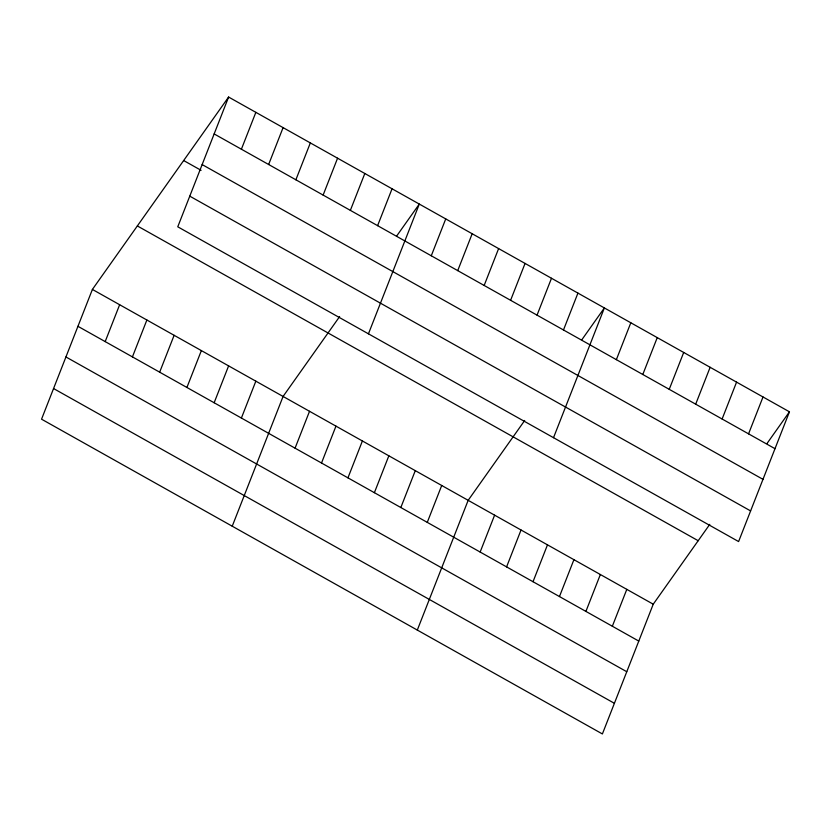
<?xml version="1.0" encoding="UTF-8"?>
<svg xmlns="http://www.w3.org/2000/svg" width="831" height="831" viewBox="0 0 831 831"><rect width="100%" height="100%" fill="white"/><g stroke="black" fill="none" stroke-linecap="round" stroke-linejoin="round"><path stroke-width="1.25" d="M228.608 97.05L177.761 226.801L738.603 541.563L789.45 411.812L228.608 97.05L92.397 289.437L41.55 419.188L602.392 733.95L653.239 604.199L709.767 524.361M105.184 341.603L119.643 304.717M132.43 356.894L146.879 320.008M241.395 149.216L255.855 112.341M159.666 372.184L174.126 335.298M268.642 164.507L283.091 127.621M186.913 387.464L201.362 350.589M295.878 179.797L310.337 142.911M214.149 402.755L228.608 365.879M323.124 195.088L337.573 158.202M241.395 418.045L255.844 381.169M350.36 210.378L364.819 173.492M232.233 526.21L283.08 396.449L339.609 316.611M377.606 225.658L392.055 188.782M295.067 448.169L309.527 411.293M368.445 333.823L419.302 204.073L396.823 235.807M321.514 463.012L335.963 426.126M431.279 255.792L445.738 218.906M347.95 477.846L362.399 440.97M457.725 270.626L472.174 233.75M374.386 492.69L388.846 455.804M484.161 285.469L498.621 248.583M400.833 507.533L415.282 470.647M510.598 300.303L525.057 263.427M427.269 522.367L441.718 485.481M537.044 315.146L551.493 278.26M417.307 630.075L468.165 500.324L524.693 420.486M563.48 329.98L577.929 293.104M480.152 552.044L494.601 515.168M553.519 437.698L604.376 307.937L581.897 339.682M506.588 566.887L521.037 530.001M616.363 359.657L630.812 322.781M533.024 581.721L547.484 544.845M642.799 374.501L657.248 337.615M559.46 596.565L573.92 559.678M669.235 389.334L683.695 352.458M585.907 611.398L600.356 574.522M695.682 404.178L710.131 367.292M612.343 626.242L626.803 589.356M722.118 419.011L736.567 382.135M748.554 433.855L763.014 396.969M766.971 443.557L789.45 411.812M214.159 133.926L775.001 448.688M202.151 164.58L762.983 479.342M183.661 160.539L201.102 170.324M189.769 196.158L750.611 510.92M137.354 225.949L698.185 540.711M92.397 289.437L653.239 604.199M77.948 326.313L638.779 641.075M65.94 356.966L626.771 671.728M53.558 388.544L614.4 703.306"/></g></svg>
